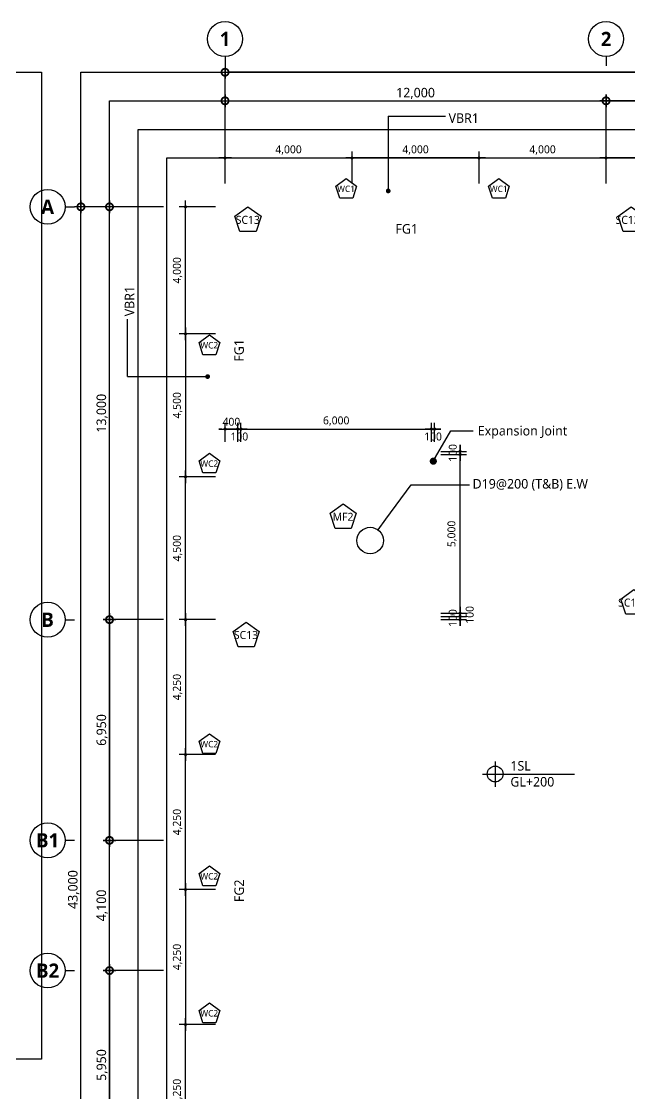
# Model space of a CAD drawing. Header units: millimetres. Extents: x 5446 to 585647, y 2414 to 57106.
# Drawn here: x 24359 to 43509, y 23338 to 57100 of the extents above; entities that cross this region are included whole.
import ezdxf
from ezdxf import colors
from ezdxf.entities.mleader import LeaderData, LeaderLine
from ezdxf.enums import TextEntityAlignment as Align
from ezdxf.math import Vec2, Vec3
from ezdxf.xclip import XClip

# ---------------------------------------------------------------- set-up
doc = ezdxf.new("R2010")
doc.units = ezdxf.units.MM
doc.header["$LTSCALE"] = 100
doc.header["$XCLIPFRAME"] = 0
doc.layers.get('DEFPOINTS').update_dxf_attribs({"color": 137})
for name, color, linetype in [('0-TEXT', 2, 'Continuous'), ('DIM', 7, 'Continuous'), ('DIM-INT', 7, 'Continuous'), ('S-COL', 2, 'Continuous'), ('SYM-BUB', 3, 'Continuous'), ('SYM-LEAD', 6, 'Continuous'), ('TAG', 6, 'Continuous'), ('TAR-LEVEL', 6, 'Continuous'), ('TEX', 3, 'Continuous'), ('TEXT', 3, 'Continuous'), ('Z-MARK G', 2, 'Continuous')]:
    doc.layers.add(name, color=color, linetype=linetype)
doc.layers.add('TEMP', color=171, linetype='Continuous', plot=False)
doc.styles.add('$0$스타일1', font='malgun.ttf')
doc.styles.add('ARIAL', font='malgun.ttf')
doc.styles.get("Standard").update_dxf_attribs({"font": 'malgun.ttf'})
doc.styles.add('맑은고딕L', font='malgun.ttf')
doc.styles.add('스타일1', font='malgun.ttf')
doc.styles.add('스타일2', font='malgunbd.ttf')
doc.dimstyles.new('CJA', dxfattribs={"dimscale": 300, "dimtxt": 2.7, "dimasz": 1, "dimexe": 2, "dimexo": 3, "dimgap": 1, "dimtad": 1, "dimdec": 0, "dimzin": 1, "dimdsep": 46, "dimlunit": 6, "dimtxsty": '$0$스타일1', "dimblk": 'CJDOT', "dimcen": 0.09, "dimdle": 1, "dimclrd": 256, "dimclre": 256, "dimclrt": 3, "dimadec": 0, "dimazin": 0, "dimtfac": 1, "dimtdec": 0, "dimtix": 1, "dimtmove": 2, "dimatfit": 3, "dimldrblk": 'CJDOT', "dimfxl": 1, "dimtolj": 1, "dimtzin": 1, "dimarcsym": 0})
doc.dimstyles.new('DIM-QD 1', dxfattribs={"dimtxt": 3, "dimasz": 1.5, "dimexe": 1, "dimexo": 0, "dimgap": 1, "dimtad": 1, "dimdec": 3, "dimdsep": 46, "dimlunit": 6, "dimtxsty": '스타일1', "dimblk1": 'ARCHTICK', "dimblk2": 'ARCHTICK', "dimsah": 1, "dimcen": 0, "dimclrd": 256, "dimclre": 256, "dimclrt": 3, "dimazin": 2, "dimtfac": 1, "dimtdec": 3, "dimtix": 1, "dimtmove": 2, "dimatfit": 3, "dimldrblk": 'ARCHTICK', "dimfxl": 1, "dimtolj": 1, "dimtzin": 0, "dimarcsym": 0})
doc.dimstyles.new('GAUN-100', dxfattribs={"dimscale": 100, "dimtxt": 3, "dimasz": 1, "dimexe": 1, "dimexo": 1, "dimgap": 0.5, "dimtad": 1, "dimdec": 0, "dimzin": 1, "dimdsep": 46, "dimlunit": 6, "dimtxsty": '스타일1', "dimblk": 'GAUN-DOT', "dimcen": -2, "dimdle": 2, "dimclrd": 256, "dimclre": 256, "dimclrt": 3, "dimadec": 0, "dimazin": 0, "dimtfac": 1, "dimtdec": 0, "dimtix": 1, "dimtmove": 2, "dimatfit": 3, "dimldrblk": 'DOTSMALL', "dimfxl": 1, "dimtolj": 1, "dimtzin": 1, "dimarcsym": 0})

# ---------------------------------------------------------------- blocks, each defined once
blk = doc.blocks.new('GAUN-DOT')
at = {"linetype": 'ByBlock'}
for p, q in [((2, 0), (-2, 0)), ((0, -2), (0, 2))]:
    blk.add_line(p, q, dxfattribs=at)
at = {"const_width": 2.25}
blk.add_lwpolyline([(0, 0.28125, 1), (0, -0.28125, 1)], format="xyb", close=True, dxfattribs=at)
blk = doc.blocks.new('*D9')
at = {"layer": 'DEFPOINTS', "color": 0, "transparency": 16777216}
for p in [(42770, 54600), (30770, 52569), (42770, 52569)]:
    blk.add_point(p, dxfattribs=at)
at = {"layer": 'DIM', "lineweight": -2, "transparency": 16777216}
for p, q in [((30770, 52669), (30770, 54700)), ((42770, 52669), (42770, 54700)), ((30870, 54600), (42670, 54600))]:
    blk.add_line(p, q, dxfattribs=at)
at = {"layer": 'DIM', "lineweight": -2, "transparency": 16777216, "xscale": 100, "yscale": 100, "zscale": 100, "rotation": 180}
blk.add_blockref('GAUN-DOT', (30770, 54600), dxfattribs=at)
at = {"layer": 'DIM', "lineweight": -2, "transparency": 16777216, "xscale": 100, "yscale": 100, "zscale": 100}
blk.add_blockref('GAUN-DOT', (42770, 54600), dxfattribs=at)
at = {"layer": 'DIM', "color": 3, "transparency": 16777216, "insert": (36770, 54831), "char_height": 300, "attachment_point": 5, "style": '스타일1'}
blk.add_mtext('\\A1;12,000', dxfattribs=at)
blk = doc.blocks.new('_DotSmall')
at = {"color": 0, "linetype": 'ByBlock', "const_width": 0.5}
blk.add_lwpolyline([(-0.0625, 0, 1), (0.0625, 0, 1)], format="xyb", close=True, dxfattribs=at)
blk = doc.blocks.new('NEW_BUB')
at = {"layer": 'SYM-BUB', "color": 6}
blk.add_line((0, 3), (0, 0), dxfattribs=at)
blk.add_circle((0, 8.5), 5.5, dxfattribs=at)
at = {"layer": 'SYM-BUB', "color": 3, "style": '스타일2'}
blk.add_attdef('X', text='', height=4.5, dxfattribs=at).set_placement((0, 8.5), align=Align.MIDDLE)
blk = doc.blocks.new('*D10')
at = {"layer": 'DEFPOINTS', "color": 0, "transparency": 16777216}
for p in [(30770, 55500), (30770, 52569), (66770, 52569)]:
    blk.add_point(p, dxfattribs=at)
at = {"layer": 'DIM', "lineweight": -2, "transparency": 16777216}
for p, q in [((30770, 52669), (30770, 55600)), ((66670, 55500), (30870, 55500)), ((66770, 52669), (66770, 55600))]:
    blk.add_line(p, q, dxfattribs=at)
at = {"layer": 'DIM', "lineweight": -2, "transparency": 16777216, "xscale": 100, "yscale": 100, "zscale": 100, "rotation": 180}
blk.add_blockref('GAUN-DOT', (30770, 55500), dxfattribs=at)
at = {"layer": 'DIM', "lineweight": -2, "transparency": 16777216, "xscale": 100, "yscale": 100, "zscale": 100}
blk.add_blockref('GAUN-DOT', (66770, 55500), dxfattribs=at)
at = {"layer": 'DIM', "color": 3, "transparency": 16777216, "insert": (45270, 55780), "char_height": 300, "attachment_point": 5, "style": '스타일1'}
blk.add_mtext('\\A1;36,000', dxfattribs=at)
blk = doc.blocks.new('*D20')
at = {"layer": 'DEFPOINTS', "color": 0, "transparency": 16777216}
for p in [(26232, 51262), (28932, 51262), (28932, 8262)]:
    blk.add_point(p, dxfattribs=at)
at = {"layer": 'DIM', "lineweight": -2, "transparency": 16777216}
for p, q in [((28832, 51262), (26132, 51262)), ((26232, 8362), (26232, 51162)), ((28832, 8262), (26132, 8262))]:
    blk.add_line(p, q, dxfattribs=at)
at = {"layer": 'DIM', "lineweight": -2, "transparency": 16777216, "xscale": 100, "yscale": 100, "zscale": 100}
for p, rotation in [((26232, 51262), 90), ((26232, 8262), 270)]:
    blk.add_blockref('GAUN-DOT', p, dxfattribs=dict(at, rotation=rotation))
at = {"layer": 'DIM', "color": 3, "transparency": 16777216, "insert": (26002, 29762), "char_height": 300, "attachment_point": 5, "rotation": 90, "style": '스타일1'}
blk.add_mtext('\\A1;43,000', dxfattribs=at)
blk = doc.blocks.new('*D21')
at = {"layer": 'DEFPOINTS', "color": 0, "transparency": 16777216}
for p in [(27132, 51262), (28932, 51262), (28932, 38262)]:
    blk.add_point(p, dxfattribs=at)
at = {"layer": 'DIM', "lineweight": -2, "transparency": 16777216}
for p, q in [((28832, 51262), (27032, 51262)), ((27132, 38362), (27132, 51162)), ((28832, 38262), (27032, 38262))]:
    blk.add_line(p, q, dxfattribs=at)
at = {"layer": 'DIM', "lineweight": -2, "transparency": 16777216, "xscale": 100, "yscale": 100, "zscale": 100}
for p, rotation in [((27132, 51262), 90), ((27132, 38262), 270)]:
    blk.add_blockref('GAUN-DOT', p, dxfattribs=dict(at, rotation=rotation))
at = {"layer": 'DIM', "color": 3, "transparency": 16777216, "insert": (26901, 44762), "char_height": 300, "attachment_point": 5, "rotation": 90, "style": '스타일1'}
blk.add_mtext('\\A1;13,000', dxfattribs=at)
blk = doc.blocks.new('*D32')
at = {"layer": 'DEFPOINTS', "color": 0, "transparency": 16777216}
for p in [(28932, 38262), (27132, 31312), (28932, 31312)]:
    blk.add_point(p, dxfattribs=at)
at = {"layer": 'DIM', "lineweight": -2, "transparency": 16777216}
for p, q in [((28832, 38262), (27032, 38262)), ((27132, 38162), (27132, 31412)), ((28832, 31312), (27032, 31312))]:
    blk.add_line(p, q, dxfattribs=at)
at = {"layer": 'DIM', "lineweight": -2, "transparency": 16777216, "xscale": 100, "yscale": 100, "zscale": 100}
for p, rotation in [((27132, 38262), 90), ((27132, 31312), 270)]:
    blk.add_blockref('GAUN-DOT', p, dxfattribs=dict(at, rotation=rotation))
at = {"layer": 'DIM', "color": 3, "transparency": 16777216, "insert": (26902, 34787), "char_height": 300, "attachment_point": 5, "rotation": 90, "style": '스타일1'}
blk.add_mtext('\\A1;6,950', dxfattribs=at)
blk = doc.blocks.new('CJDOT')
blk.add_line((-2, 0), (2, 0))
at = {"const_width": 0.5}
blk.add_lwpolyline([(-0.25, 0, 1), (0.25, 0, 1)], format="xyb", close=True, dxfattribs=at)
blk = doc.blocks.new('*D34')
at = {"layer": 'DEFPOINTS', "color": 0, "transparency": 16777216}
for p in [(42770, 52800), (42770, 51697), (46770, 51697)]:
    blk.add_point(p, dxfattribs=at)
at = {"layer": 'DIM-INT', "lineweight": -2, "transparency": 16777216}
for p, q in [((42770, 51997), (42770, 53000)), ((46670, 52800), (42870, 52800)), ((46770, 51997), (46770, 53000))]:
    blk.add_line(p, q, dxfattribs=at)
at = {"layer": 'DIM-INT', "lineweight": -2, "transparency": 16777216, "xscale": 100, "yscale": 100, "zscale": 100, "rotation": 180}
blk.add_blockref('CJDOT', (42770, 52800), dxfattribs=at)
at = {"layer": 'DIM-INT', "lineweight": -2, "transparency": 16777216, "xscale": 100, "yscale": 100, "zscale": 100}
blk.add_blockref('CJDOT', (46770, 52800), dxfattribs=at)
at = {"layer": 'DIM-INT', "color": 3, "transparency": 16777216, "insert": (44770, 53050), "char_height": 250, "attachment_point": 5, "style": '$0$스타일1'}
blk.add_mtext('\\A1;4,000', dxfattribs=at)
blk = doc.blocks.new('*D40')
at = {"layer": 'DEFPOINTS', "color": 0, "transparency": 16777216}
for p in [(27132, 31312), (28932, 31312), (28932, 27212)]:
    blk.add_point(p, dxfattribs=at)
at = {"layer": 'DIM', "lineweight": -2, "transparency": 16777216}
for p, q in [((28832, 31312), (27032, 31312)), ((27132, 27312), (27132, 31212)), ((28832, 27212), (27032, 27212))]:
    blk.add_line(p, q, dxfattribs=at)
at = {"layer": 'DIM', "lineweight": -2, "transparency": 16777216, "xscale": 100, "yscale": 100, "zscale": 100}
for p, rotation in [((27132, 31312), 90), ((27132, 27212), 270)]:
    blk.add_blockref('GAUN-DOT', p, dxfattribs=dict(at, rotation=rotation))
at = {"layer": 'DIM', "color": 3, "transparency": 16777216, "insert": (26901, 29262), "char_height": 300, "attachment_point": 5, "rotation": 90, "style": '스타일1'}
blk.add_mtext('\\A1;4,100', dxfattribs=at)
blk = doc.blocks.new('*D41')
at = {"layer": 'DEFPOINTS', "color": 0, "transparency": 16777216}
for p in [(28932, 27212), (27132, 21262), (28932, 21262)]:
    blk.add_point(p, dxfattribs=at)
at = {"layer": 'DIM', "lineweight": -2, "transparency": 16777216}
for p, q in [((28832, 27212), (27032, 27212)), ((27132, 27112), (27132, 21362)), ((28832, 21262), (27032, 21262))]:
    blk.add_line(p, q, dxfattribs=at)
at = {"layer": 'DIM', "lineweight": -2, "transparency": 16777216, "xscale": 100, "yscale": 100, "zscale": 100}
for p, rotation in [((27132, 27212), 90), ((27132, 21262), 270)]:
    blk.add_blockref('GAUN-DOT', p, dxfattribs=dict(at, rotation=rotation))
at = {"layer": 'DIM', "color": 3, "transparency": 16777216, "insert": (26902, 24237), "char_height": 300, "attachment_point": 5, "rotation": 90, "style": '스타일1'}
blk.add_mtext('\\A1;5,950', dxfattribs=at)
blk = doc.blocks.new('*D42')
at = {"layer": 'DEFPOINTS', "color": 0, "transparency": 16777216}
for p in [(42770, 52800), (38770, 51697), (42770, 51697)]:
    blk.add_point(p, dxfattribs=at)
at = {"layer": 'DIM-INT', "lineweight": -2, "transparency": 16777216}
for p, q in [((38770, 51997), (38770, 53000)), ((38870, 52800), (42670, 52800)), ((42770, 51997), (42770, 53000))]:
    blk.add_line(p, q, dxfattribs=at)
at = {"layer": 'DIM-INT', "lineweight": -2, "transparency": 16777216, "xscale": 100, "yscale": 100, "zscale": 100, "rotation": 180}
blk.add_blockref('CJDOT', (38770, 52800), dxfattribs=at)
at = {"layer": 'DIM-INT', "lineweight": -2, "transparency": 16777216, "xscale": 100, "yscale": 100, "zscale": 100}
blk.add_blockref('CJDOT', (42770, 52800), dxfattribs=at)
at = {"layer": 'DIM-INT', "color": 3, "transparency": 16777216, "insert": (40770, 53050), "char_height": 250, "attachment_point": 5, "style": '$0$스타일1'}
blk.add_mtext('\\A1;4,000', dxfattribs=at)
blk = doc.blocks.new('*D43')
at = {"layer": 'DEFPOINTS', "color": 0, "transparency": 16777216}
for p in [(34770, 52800), (34770, 51697), (38770, 51697)]:
    blk.add_point(p, dxfattribs=at)
at = {"layer": 'DIM-INT', "lineweight": -2, "transparency": 16777216}
for p, q in [((34770, 51997), (34770, 53000)), ((38670, 52800), (34870, 52800)), ((38770, 51997), (38770, 53000))]:
    blk.add_line(p, q, dxfattribs=at)
at = {"layer": 'DIM-INT', "lineweight": -2, "transparency": 16777216, "xscale": 100, "yscale": 100, "zscale": 100, "rotation": 180}
blk.add_blockref('CJDOT', (34770, 52800), dxfattribs=at)
at = {"layer": 'DIM-INT', "lineweight": -2, "transparency": 16777216, "xscale": 100, "yscale": 100, "zscale": 100}
blk.add_blockref('CJDOT', (38770, 52800), dxfattribs=at)
at = {"layer": 'DIM-INT', "color": 3, "transparency": 16777216, "insert": (36770, 53050), "char_height": 250, "attachment_point": 5, "style": '$0$스타일1'}
blk.add_mtext('\\A1;4,000', dxfattribs=at)
blk = doc.blocks.new('*D44')
at = {"layer": 'DEFPOINTS', "color": 0, "transparency": 16777216}
for p in [(34770, 52800), (30770, 51697), (34770, 51697)]:
    blk.add_point(p, dxfattribs=at)
at = {"layer": 'DIM-INT', "lineweight": -2, "transparency": 16777216}
for p, q in [((30770, 51997), (30770, 53000)), ((30870, 52800), (34670, 52800)), ((34770, 51997), (34770, 53000))]:
    blk.add_line(p, q, dxfattribs=at)
at = {"layer": 'DIM-INT', "lineweight": -2, "transparency": 16777216, "xscale": 100, "yscale": 100, "zscale": 100, "rotation": 180}
blk.add_blockref('CJDOT', (30770, 52800), dxfattribs=at)
at = {"layer": 'DIM-INT', "lineweight": -2, "transparency": 16777216, "xscale": 100, "yscale": 100, "zscale": 100}
blk.add_blockref('CJDOT', (34770, 52800), dxfattribs=at)
at = {"layer": 'DIM-INT', "color": 3, "transparency": 16777216, "insert": (32770, 53050), "char_height": 250, "attachment_point": 5, "style": '$0$스타일1'}
blk.add_mtext('\\A1;4,000', dxfattribs=at)
blk = doc.blocks.new('X-PD-NA11')
at = {"layer": 'TEX'}
h = blk.add_hatch(color=6, dxfattribs=at)
h.dxf.hatch_style = 1
h.paths.add_polyline_path([(5167, 541, 1), (5067, 541, 1)])
h = blk.add_hatch(color=6, dxfattribs=at)
h.dxf.hatch_style = 1
h.paths.add_polyline_path([(-521, -5306, 1), (-621, -5306, 1)])
at = {"layer": 'TAG', "color": 6, "ltscale": 0.2}
for points, elevation in [([(3794, 934), (4122, 696), (3997, 311), (3592, 311), (3467, 696)], 0), ([(8602, 934), (8930, 696), (8805, 311), (8400, 311), (8274, 696)], 0), ([(700, 40), (1110, -257), (953, -739), (447, -739), (291, -257)], 0), ([(12768, 40), (13177, -257), (13021, -739), (12515, -739), (12358, -257)], 0), ([(-515, -3992), (-187, -4230), (-312, -4615), (-717, -4615), (-842, -4230)], 1639680), ([(-515, -7718), (-187, -7956), (-312, -8341), (-717, -8341), (-842, -7956)], 1639680), ([(3700, -9312), (4109, -9610), (3953, -10091), (3447, -10091), (3290, -9610)], 0), ([(12848, -12013), (13258, -12311), (13101, -12792), (12595, -12792), (12439, -12311)], 0), ([(643, -13034), (1052, -13331), (896, -13813), (390, -13813), (233, -13331)], 0), ([(-515, -16552), (-187, -16790), (-312, -17175), (-717, -17175), (-842, -16790)], 1639680), ([(-515, -20715), (-187, -20953), (-312, -21338), (-717, -21338), (-842, -20953)], 1639680), ([(-515, -25028), (-187, -25266), (-312, -25651), (-717, -25651), (-842, -25266)], 1639680)]:
    blk.add_lwpolyline(points, close=True, dxfattribs=dict(at, elevation=elevation))
at = {"layer": 'TEX', "color": 6}
for p, q in [((5117, 2895), (6923, 2895)), ((5117, 2895), (5117, 541)), ((-3090, -5306), (-3090, -3501)), ((-3090, -5306), (-571, -5306))]:
    blk.add_line(p, q, dxfattribs=at)
at = {"layer": 'TEX', "color": 6, "const_width": 50}
for points in [[(5067, 541, 1), (5167, 541, 1)], [(-621, -5306, 1), (-521, -5306, 1)]]:
    blk.add_lwpolyline(points, format="xyb", close=True, dxfattribs=at)
at = {"layer": 'S-COL', "color": 3, "style": '스타일1'}
for s, height, p in [('WC1', 201.6, (3790, 607, -819840)), ('WC1', 201.6, (8598, 607, -819840)), ('SC13', 252, (695, -369, -1024800)), ('SC12B', 252, (12762, -369, -1024800)), ('WC2', 201.6, (-519, -4319, 819840)), ('WC2', 201.6, (-519, -8046, 819840)), ('MF2', 252, (3694, -9721, -1024800)), ('SC11A', 252, (12843, -12422, -1024800)), ('SC13', 252, (637, -13443, -1024800)), ('WC2', 201.6, (-519, -16879, 819840)), ('WC2', 201.6, (-519, -21042, 819840)), ('WC2', 201.6, (-519, -25356, 819840))]:
    blk.add_text(s, height=height, dxfattribs=at).set_placement(p, align=Align.MIDDLE_CENTER)
at = {"layer": 'TEX', "style": '스타일1'}
blk.add_text('VBR1', height=300, dxfattribs=at).set_placement((7017, 2835), align=Align.MIDDLE_LEFT)
blk.add_text('VBR1', height=300, rotation=90, dxfattribs=at).set_placement((-3031, -3406), align=Align.MIDDLE_LEFT)
blk = doc.blocks.new('_DotBlank')
at = {"color": 0, "linetype": 'ByBlock', "lineweight": -2}
blk.add_line((-0.5, 0), (-1, 0), dxfattribs=at)
blk.add_circle((0, 0), 0.5, dxfattribs=at)
blk = doc.blocks.new('*D69')
at = {"layer": 'DEFPOINTS', "color": 0, "transparency": 16777216}
for p in [(30770, 44263), (30770, 43562), (31171, 43562)]:
    blk.add_point(p, dxfattribs=at)
at = {"layer": 'DIM-INT', "lineweight": -2, "transparency": 16777216}
for p, q in [((30670, 44263), (30570, 44263)), ((30770, 43862), (30770, 44463)), ((31171, 44263), (30770, 44263)), ((31171, 43862), (31171, 44463)), ((31271, 44263), (31371, 44263))]:
    blk.add_line(p, q, dxfattribs=at)
at = {"layer": 'DIM-INT', "lineweight": -2, "transparency": 16777216, "xscale": 100, "yscale": 100, "zscale": 100}
blk.add_blockref('CJDOT', (30770, 44263), dxfattribs=at)
at = {"layer": 'DIM-INT', "lineweight": -2, "transparency": 16777216, "xscale": 100, "yscale": 100, "zscale": 100, "rotation": 180}
blk.add_blockref('CJDOT', (31171, 44263), dxfattribs=at)
at = {"layer": 'DIM-INT', "color": 3, "transparency": 16777216, "insert": (30971, 44492), "char_height": 250, "attachment_point": 5, "style": '$0$스타일1'}
blk.add_mtext('\\A1;400', dxfattribs=at)
blk = doc.blocks.new('*D70')
at = {"layer": 'DEFPOINTS', "color": 0, "transparency": 16777216}
for p in [(37271, 44263), (31271, 43562), (37271, 43562)]:
    blk.add_point(p, dxfattribs=at)
at = {"layer": 'DIM-INT', "lineweight": -2, "transparency": 16777216}
for p, q in [((31271, 43862), (31271, 44463)), ((31371, 44263), (37171, 44263)), ((37271, 43862), (37271, 44463))]:
    blk.add_line(p, q, dxfattribs=at)
at = {"layer": 'DIM-INT', "lineweight": -2, "transparency": 16777216, "xscale": 100, "yscale": 100, "zscale": 100, "rotation": 180}
blk.add_blockref('CJDOT', (31271, 44263), dxfattribs=at)
at = {"layer": 'DIM-INT', "lineweight": -2, "transparency": 16777216, "xscale": 100, "yscale": 100, "zscale": 100}
blk.add_blockref('CJDOT', (37271, 44263), dxfattribs=at)
at = {"layer": 'DIM-INT', "color": 3, "transparency": 16777216, "insert": (34271, 44513), "char_height": 250, "attachment_point": 5, "style": '$0$스타일1'}
blk.add_mtext('\\A1;6,000', dxfattribs=at)
blk = doc.blocks.new('*D71')
at = {"layer": 'DEFPOINTS', "color": 0, "transparency": 16777216}
for p in [(37270, 38362), (37270, 38262), (38172, 38362)]:
    blk.add_point(p, dxfattribs=at)
at = {"layer": 'DIM-INT', "lineweight": -2, "transparency": 16777216}
for p, q in [((38172, 38462), (38172, 38562)), ((37570, 38362), (38372, 38362)), ((37570, 38262), (38372, 38262)), ((38172, 38262), (38172, 38362)), ((38172, 38162), (38172, 38062))]:
    blk.add_line(p, q, dxfattribs=at)
at = {"layer": 'DIM-INT', "lineweight": -2, "transparency": 16777216, "xscale": 100, "yscale": 100, "zscale": 100}
for p, rotation in [((38172, 38362), 270), ((38172, 38262), 90)]:
    blk.add_blockref('CJDOT', p, dxfattribs=dict(at, rotation=rotation))
at = {"layer": 'DIM-INT', "color": 3, "transparency": 16777216, "insert": (37943, 38312), "char_height": 250, "attachment_point": 5, "rotation": 90, "style": '$0$스타일1'}
blk.add_mtext('\\A1;100', dxfattribs=at)
blk = doc.blocks.new('*D72')
at = {"layer": 'DEFPOINTS', "color": 0, "transparency": 16777216}
for p in [(29526, 42762), (30770, 42762), (30770, 38262)]:
    blk.add_point(p, dxfattribs=at)
at = {"layer": 'DIM-INT', "lineweight": -2, "transparency": 16777216}
for p, q in [((30470, 42762), (29326, 42762)), ((29526, 38362), (29526, 42662)), ((30470, 38262), (29326, 38262))]:
    blk.add_line(p, q, dxfattribs=at)
at = {"layer": 'DIM-INT', "lineweight": -2, "transparency": 16777216, "xscale": 100, "yscale": 100, "zscale": 100}
for p, rotation in [((29526, 42762), 90), ((29526, 38262), 270)]:
    blk.add_blockref('CJDOT', p, dxfattribs=dict(at, rotation=rotation))
at = {"layer": 'DIM-INT', "color": 3, "transparency": 16777216, "insert": (29276, 40512), "char_height": 250, "attachment_point": 5, "rotation": 90, "style": '$0$스타일1'}
blk.add_mtext('\\A1;4,500', dxfattribs=at)
blk = doc.blocks.new('*D73')
at = {"layer": 'DEFPOINTS', "color": 0, "transparency": 16777216}
for p in [(30770, 47262), (29526, 42762), (30770, 42762)]:
    blk.add_point(p, dxfattribs=at)
at = {"layer": 'DIM-INT', "lineweight": -2, "transparency": 16777216}
for p, q in [((30470, 47262), (29326, 47262)), ((29526, 47162), (29526, 42862)), ((30470, 42762), (29326, 42762))]:
    blk.add_line(p, q, dxfattribs=at)
at = {"layer": 'DIM-INT', "lineweight": -2, "transparency": 16777216, "xscale": 100, "yscale": 100, "zscale": 100}
for p, rotation in [((29526, 47262), 90), ((29526, 42762), 270)]:
    blk.add_blockref('CJDOT', p, dxfattribs=dict(at, rotation=rotation))
at = {"layer": 'DIM-INT', "color": 3, "transparency": 16777216, "insert": (29276, 45012), "char_height": 250, "attachment_point": 5, "rotation": 90, "style": '$0$스타일1'}
blk.add_mtext('\\A1;4,500', dxfattribs=at)
blk = doc.blocks.new('*D74')
at = {"layer": 'DEFPOINTS', "color": 0, "transparency": 16777216}
for p in [(29526, 51262), (30770, 51262), (30770, 47262)]:
    blk.add_point(p, dxfattribs=at)
at = {"layer": 'DIM-INT', "lineweight": -2, "transparency": 16777216}
for p, q in [((30470, 51262), (29326, 51262)), ((29526, 47362), (29526, 51162)), ((30470, 47262), (29326, 47262))]:
    blk.add_line(p, q, dxfattribs=at)
at = {"layer": 'DIM-INT', "lineweight": -2, "transparency": 16777216, "xscale": 100, "yscale": 100, "zscale": 100}
for p, rotation in [((29526, 51262), 90), ((29526, 47262), 270)]:
    blk.add_blockref('CJDOT', p, dxfattribs=dict(at, rotation=rotation))
at = {"layer": 'DIM-INT', "color": 3, "transparency": 16777216, "insert": (29276, 49262), "char_height": 250, "attachment_point": 5, "rotation": 90, "style": '$0$스타일1'}
blk.add_mtext('\\A1;4,000', dxfattribs=at)
blk = doc.blocks.new('*D75')
at = {"layer": 'DEFPOINTS', "color": 0, "transparency": 16777216}
for p in [(30770, 38262), (29526, 34012), (30770, 34012)]:
    blk.add_point(p, dxfattribs=at)
at = {"layer": 'DIM-INT', "lineweight": -2, "transparency": 16777216}
for p, q in [((30470, 38262), (29326, 38262)), ((29526, 38162), (29526, 34112)), ((30470, 34012), (29326, 34012))]:
    blk.add_line(p, q, dxfattribs=at)
at = {"layer": 'DIM-INT', "lineweight": -2, "transparency": 16777216, "xscale": 100, "yscale": 100, "zscale": 100}
for p, rotation in [((29526, 38262), 90), ((29526, 34012), 270)]:
    blk.add_blockref('CJDOT', p, dxfattribs=dict(at, rotation=rotation))
at = {"layer": 'DIM-INT', "color": 3, "transparency": 16777216, "insert": (29276, 36137), "char_height": 250, "attachment_point": 5, "rotation": 90, "style": '$0$스타일1'}
blk.add_mtext('\\A1;4,250', dxfattribs=at)
blk = doc.blocks.new('*D76')
at = {"layer": 'DEFPOINTS', "color": 0, "transparency": 16777216}
for p in [(29526, 34012), (30770, 34012), (30770, 29762)]:
    blk.add_point(p, dxfattribs=at)
at = {"layer": 'DIM-INT', "lineweight": -2, "transparency": 16777216}
for p, q in [((30470, 34012), (29326, 34012)), ((29526, 29862), (29526, 33912)), ((30470, 29762), (29326, 29762))]:
    blk.add_line(p, q, dxfattribs=at)
at = {"layer": 'DIM-INT', "lineweight": -2, "transparency": 16777216, "xscale": 100, "yscale": 100, "zscale": 100}
for p, rotation in [((29526, 34012), 90), ((29526, 29762), 270)]:
    blk.add_blockref('CJDOT', p, dxfattribs=dict(at, rotation=rotation))
at = {"layer": 'DIM-INT', "color": 3, "transparency": 16777216, "insert": (29276, 31887), "char_height": 250, "attachment_point": 5, "rotation": 90, "style": '$0$스타일1'}
blk.add_mtext('\\A1;4,250', dxfattribs=at)
blk = doc.blocks.new('*D77')
at = {"layer": 'DEFPOINTS', "color": 0, "transparency": 16777216}
for p in [(30770, 29762), (29526, 25512), (30770, 25512)]:
    blk.add_point(p, dxfattribs=at)
at = {"layer": 'DIM-INT', "lineweight": -2, "transparency": 16777216}
for p, q in [((30470, 29762), (29326, 29762)), ((29526, 29662), (29526, 25612)), ((30470, 25512), (29326, 25512))]:
    blk.add_line(p, q, dxfattribs=at)
at = {"layer": 'DIM-INT', "lineweight": -2, "transparency": 16777216, "xscale": 100, "yscale": 100, "zscale": 100}
for p, rotation in [((29526, 29762), 90), ((29526, 25512), 270)]:
    blk.add_blockref('CJDOT', p, dxfattribs=dict(at, rotation=rotation))
at = {"layer": 'DIM-INT', "color": 3, "transparency": 16777216, "insert": (29276, 27637), "char_height": 250, "attachment_point": 5, "rotation": 90, "style": '$0$스타일1'}
blk.add_mtext('\\A1;4,250', dxfattribs=at)
blk = doc.blocks.new('*D78')
at = {"layer": 'DEFPOINTS', "color": 0, "transparency": 16777216}
for p in [(29526, 25512), (30770, 25512), (30770, 21262)]:
    blk.add_point(p, dxfattribs=at)
at = {"layer": 'DIM-INT', "lineweight": -2, "transparency": 16777216}
for p, q in [((30470, 25512), (29326, 25512)), ((29526, 21362), (29526, 25412)), ((30470, 21262), (29326, 21262))]:
    blk.add_line(p, q, dxfattribs=at)
at = {"layer": 'DIM-INT', "lineweight": -2, "transparency": 16777216, "xscale": 100, "yscale": 100, "zscale": 100}
for p, rotation in [((29526, 25512), 90), ((29526, 21262), 270)]:
    blk.add_blockref('CJDOT', p, dxfattribs=dict(at, rotation=rotation))
at = {"layer": 'DIM-INT', "color": 3, "transparency": 16777216, "insert": (29276, 23387), "char_height": 250, "attachment_point": 5, "rotation": 90, "style": '$0$스타일1'}
blk.add_mtext('\\A1;4,250', dxfattribs=at)
blk = doc.blocks.new('*D314')
at = {"layer": 'DEFPOINTS', "color": 0, "transparency": 16777216}
for p in [(42770, 54600), (42770, 52569), (47470, 52313)]:
    blk.add_point(p, dxfattribs=at)
at = {"layer": 'DIM', "lineweight": -2, "transparency": 16777216}
for p, q in [((42770, 52669), (42770, 54700)), ((47470, 52413), (47470, 54700)), ((47370, 54600), (42870, 54600))]:
    blk.add_line(p, q, dxfattribs=at)
at = {"layer": 'DIM', "lineweight": -2, "transparency": 16777216, "xscale": 100, "yscale": 100, "zscale": 100, "rotation": 180}
blk.add_blockref('GAUN-DOT', (42770, 54600), dxfattribs=at)
at = {"layer": 'DIM', "lineweight": -2, "transparency": 16777216, "xscale": 100, "yscale": 100, "zscale": 100}
blk.add_blockref('GAUN-DOT', (47470, 54600), dxfattribs=at)
at = {"layer": 'DIM', "color": 3, "transparency": 16777216, "insert": (45120, 54830), "char_height": 300, "attachment_point": 5, "style": '스타일1'}
blk.add_mtext('\\A1;4,700', dxfattribs=at)
blk = doc.blocks.new('level-p&e')
at = {"layer": 'TAG'}
for p, q in [((0, 4), (0, -4)), ((-4, 0), (25, 0))]:
    blk.add_line(p, q, dxfattribs=at)
at = {"layer": 'TAG', "ltscale": 0.2}
blk.add_circle((0, 0), 2.5, dxfattribs=at)
at = {"layer": 'TAG', "color": 3, "style": 'ARIAL'}
for tag, p in [('1층바닥마감', (4.78, 1.11)), ('EL±0', (4.78, -3.93))]:
    blk.add_attdef(tag, p, '', height=3, dxfattribs=at)
blk = doc.blocks.new('_ARCHTICK')
at = {"color": 0, "linetype": 'ByBlock', "const_width": 0.15}
blk.add_lwpolyline([(-0.5, -0.5), (0.5, 0.5)], dxfattribs=at)
blk = doc.blocks.new('*D472')
at = {"layer": 'DEFPOINTS', "color": 0, "transparency": 16777216}
for p in [(31171, 44263), (31171, 43562), (31271, 43562)]:
    blk.add_point(p, dxfattribs=at)
at = {"layer": 'DIM-INT', "lineweight": -2, "transparency": 16777216}
for p, q in [((31071, 44263), (30971, 44263)), ((31171, 43862), (31171, 44463)), ((31271, 44263), (31171, 44263)), ((31271, 43862), (31271, 44463)), ((31371, 44263), (31471, 44263))]:
    blk.add_line(p, q, dxfattribs=at)
at = {"layer": 'DIM-INT', "lineweight": -2, "transparency": 16777216, "xscale": 100, "yscale": 100, "zscale": 100}
blk.add_blockref('CJDOT', (31171, 44263), dxfattribs=at)
at = {"layer": 'DIM-INT', "lineweight": -2, "transparency": 16777216, "xscale": 100, "yscale": 100, "zscale": 100, "rotation": 180}
blk.add_blockref('CJDOT', (31271, 44263), dxfattribs=at)
at = {"layer": 'DIM-INT', "color": 3, "transparency": 16777216, "insert": (31221, 44027), "char_height": 250, "attachment_point": 5, "style": '$0$스타일1'}
blk.add_mtext('\\A1;100', dxfattribs=at)
blk = doc.blocks.new('*D473')
at = {"layer": 'DEFPOINTS', "color": 0, "transparency": 16777216}
for p in [(37271, 44263), (37271, 43562), (37371, 43562)]:
    blk.add_point(p, dxfattribs=at)
at = {"layer": 'DIM-INT', "lineweight": -2, "transparency": 16777216}
for p, q in [((37171, 44263), (37071, 44263)), ((37271, 43862), (37271, 44463)), ((37371, 44263), (37271, 44263)), ((37371, 43862), (37371, 44463)), ((37471, 44263), (37571, 44263))]:
    blk.add_line(p, q, dxfattribs=at)
at = {"layer": 'DIM-INT', "lineweight": -2, "transparency": 16777216, "xscale": 100, "yscale": 100, "zscale": 100}
blk.add_blockref('CJDOT', (37271, 44263), dxfattribs=at)
at = {"layer": 'DIM-INT', "lineweight": -2, "transparency": 16777216, "xscale": 100, "yscale": 100, "zscale": 100, "rotation": 180}
blk.add_blockref('CJDOT', (37371, 44263), dxfattribs=at)
at = {"layer": 'DIM-INT', "color": 3, "transparency": 16777216, "insert": (37321, 44027), "char_height": 250, "attachment_point": 5, "style": '$0$스타일1'}
blk.add_mtext('\\A1;100', dxfattribs=at)
blk = doc.blocks.new('*D474')
at = {"layer": 'DEFPOINTS', "color": 0, "transparency": 16777216}
for p in [(37270, 38462), (37270, 38362), (38172, 38462)]:
    blk.add_point(p, dxfattribs=at)
at = {"layer": 'DIM-INT', "lineweight": -2, "transparency": 16777216}
for p, q in [((38172, 38562), (38172, 38662)), ((37570, 38462), (38372, 38462)), ((37570, 38362), (38372, 38362)), ((38172, 38362), (38172, 38462)), ((38172, 38262), (38172, 38162))]:
    blk.add_line(p, q, dxfattribs=at)
at = {"layer": 'DIM-INT', "lineweight": -2, "transparency": 16777216, "xscale": 100, "yscale": 100, "zscale": 100}
for p, rotation in [((38172, 38462), 270), ((38172, 38362), 90)]:
    blk.add_blockref('CJDOT', p, dxfattribs=dict(at, rotation=rotation))
at = {"layer": 'DIM-INT', "color": 3, "transparency": 16777216, "insert": (38476, 38412), "char_height": 250, "attachment_point": 5, "rotation": 90, "style": '$0$스타일1'}
blk.add_mtext('\\A1;100', dxfattribs=at)
blk = doc.blocks.new('*D475')
at = {"layer": 'DEFPOINTS', "color": 0, "transparency": 16777216}
for p in [(37270, 43462), (38172, 43462), (37270, 38462)]:
    blk.add_point(p, dxfattribs=at)
at = {"layer": 'DIM-INT', "lineweight": -2, "transparency": 16777216}
for p, q in [((37570, 43462), (38372, 43462)), ((38172, 38562), (38172, 43362)), ((37570, 38462), (38372, 38462))]:
    blk.add_line(p, q, dxfattribs=at)
at = {"layer": 'DIM-INT', "lineweight": -2, "transparency": 16777216, "xscale": 100, "yscale": 100, "zscale": 100}
for p, rotation in [((38172, 43462), 90), ((38172, 38462), 270)]:
    blk.add_blockref('CJDOT', p, dxfattribs=dict(at, rotation=rotation))
at = {"layer": 'DIM-INT', "color": 3, "transparency": 16777216, "insert": (37922, 40962), "char_height": 250, "attachment_point": 5, "rotation": 90, "style": '$0$스타일1'}
blk.add_mtext('\\A1;5,000', dxfattribs=at)
blk = doc.blocks.new('*D476')
at = {"layer": 'DEFPOINTS', "color": 0, "transparency": 16777216}
for p in [(37270, 43562), (38172, 43562), (37270, 43462)]:
    blk.add_point(p, dxfattribs=at)
at = {"layer": 'DIM-INT', "lineweight": -2, "transparency": 16777216}
for p, q in [((37570, 43562), (38372, 43562)), ((38172, 43662), (38172, 43762)), ((38172, 43462), (38172, 43562)), ((37570, 43462), (38372, 43462)), ((38172, 43362), (38172, 43262))]:
    blk.add_line(p, q, dxfattribs=at)
at = {"layer": 'DIM-INT', "lineweight": -2, "transparency": 16777216, "xscale": 100, "yscale": 100, "zscale": 100}
for p, rotation in [((38172, 43562), 270), ((38172, 43462), 90)]:
    blk.add_blockref('CJDOT', p, dxfattribs=dict(at, rotation=rotation))
at = {"layer": 'DIM-INT', "color": 3, "transparency": 16777216, "insert": (37943, 43512), "char_height": 250, "attachment_point": 5, "rotation": 90, "style": '$0$스타일1'}
blk.add_mtext('\\A1;100', dxfattribs=at)

msp = doc.modelspace()

# ---------------------------------------------------------------- linework, layer by layer
at = {"layer": 'TEMP'}
for points in [[(6146.1, 55500), (24985.4, 55500), (24985.4, 24416.7), (6146.1, 24416.7)], [(26232.4, 55500), (72450, 55500), (72450, 3900), (26232.4, 3900)], [(27132.4, 54600), (71550, 54600), (71550, 4800), (27132.4, 4800)], [(28032.4, 53700), (70650, 53700), (70650, 5700), (28032.4, 5700)], [(28932.4, 52800), (69750, 52800), (69750, 6600), (28932.4, 6600)]]:
    msp.add_lwpolyline(points, close=True, dxfattribs=at)

# ---------------------------------------------------------------- block references
at = {"layer": '0-TEXT'}
ref = msp.add_blockref('X-PD-NA11', (30793, 51221.2), dxfattribs=at)
XClip(ref).set_block_clipping_path([(-4386.5704349691, -47321.2101664031), (37931.0711325055, 4278.7898335969)])
at = {"layer": 'SYM-BUB', "xscale": 100, "yscale": 100, "zscale": 100}
for p, values in [((30770.4, 55700), {'X': '1'}), ((42770.4, 55700), {'X': '2'})]:
    msp.add_blockref('NEW_BUB', p, dxfattribs=at).add_auto_attribs(values)
at = {"layer": 'SYM-BUB'}
ref = msp.add_blockref('NEW_BUB', (26032.4, 51262.2), dxfattribs=dict(at, xscale=100, yscale=100, zscale=100, rotation=90))
ref.add_attrib('X', 'A', dxfattribs={"color": 3, "height": 450, "style": '스타일2'}).set_placement((25182.4, 51262.2), align=Align.MIDDLE)
ref = msp.add_blockref('NEW_BUB', (26032.4, 38259.1), dxfattribs=dict(at, xscale=100, yscale=100, zscale=100, rotation=90))
ref.add_attrib('X', 'B', dxfattribs={"color": 3, "height": 450, "style": '스타일2'}).set_placement((25182.4, 38259.1), align=Align.MIDDLE)
ref = msp.add_blockref('NEW_BUB', (26032.4, 31312.2), dxfattribs=dict(at, xscale=100, yscale=100, zscale=100, rotation=90))
ref.add_attrib('X', 'B1', dxfattribs={"color": 3, "height": 450, "style": '스타일2'}).set_placement((25182.4, 31312.2), align=Align.MIDDLE)
ref = msp.add_blockref('NEW_BUB', (26032.4, 27212.2), dxfattribs=dict(at, xscale=100, yscale=100, zscale=100, rotation=90))
ref.add_attrib('X', 'B2', dxfattribs={"color": 3, "height": 450, "style": '스타일2'}).set_placement((25182.4, 27212.2), align=Align.MIDDLE)
at = {"layer": 'TAR-LEVEL'}
ref = msp.add_blockref('level-p&e', (39278.4, 33399.6), dxfattribs=dict(at, xscale=100, yscale=100, zscale=100))
ref.add_attrib('EL±0', 'GL+200', (39756.2, 33006.8), dxfattribs={"color": 3, "height": 300, "style": 'ARIAL'})
ref.add_attrib('1층바닥마감', '1SL', (39756.2, 33510.1), dxfattribs={"color": 3, "height": 300, "style": 'ARIAL'})

# ---------------------------------------------------------------- texts
at = {"layer": 'DIM'}
msp.add_text('0.6000', height=3, dxfattribs=at).set_placement((33653.1, 23542.5))
at = {"layer": 'TEXT', "color": 3, "style": '스타일1'}
msp.add_text('Expansion Joint', height=300, dxfattribs=at).set_placement((38729.7, 44061.7))
at = {"layer": 'Z-MARK G', "style": '맑은고딕L'}
msp.add_text('FG1', height=300, dxfattribs=at).set_placement((36492.3, 50418.3, 0), align=Align.CENTER)
for s, p in [('FG1', (31361.8, 46740.8)), ('FG2', (31364.8, 29722.8))]:
    msp.add_text(s, height=300, rotation=90, dxfattribs=at).set_placement(p, align=Align.CENTER)

# ---------------------------------------------------------------- dimensions: what is measured, and where the dimension line sits
at = {"layer": 'DIM'}
dim = msp.add_linear_dim(base=(30770.4, 55500), p1=(66770.4, 52569.4), p2=(30770.4, 52569.4), dimstyle='GAUN-100', dxfattribs=at)
dim.commit()
dim.dimension.update_dxf_attribs({"geometry": '*D10', "text_midpoint": (45270.4, 55780.2), "dimtype": 160})
for base, p1, p2, angle, picture, middle in [((42770.4, 54600), (30770.4, 52569.4), (42770.4, 52569.4), 180, '*D9', (36770.4, 54831)), ((42770.4, 54600), (47470.4, 52312.7), (42770.4, 52569.4), 0, '*D314', (45120.4, 54830.2)), ((26232.4, 51262.2), (28932.4, 8262.2), (28932.4, 51262.2), 270, '*D20', (26002.2, 29762.2)), ((27132.4, 51262.2), (28932.4, 38262.2), (28932.4, 51262.2), 270, '*D21', (26901.4, 44762.2)), ((27132.4, 31312.2), (28932.4, 38262.2), (28932.4, 31312.2), 90, '*D32', (26902.2, 34787.2)), ((27132.4, 31312.2), (28932.4, 27212.2), (28932.4, 31312.2), 270, '*D40', (26901.4, 29262.2)), ((27132.4, 21262.2), (28932.4, 27212.2), (28932.4, 21262.2), 90, '*D41', (26902.2, 24237.2))]:
    dim = msp.add_linear_dim(base=base, p1=p1, p2=p2, angle=angle, dimstyle='GAUN-100', dxfattribs=at)
    dim.commit()
    dim.dimension.update_dxf_attribs({"geometry": picture, "text_midpoint": middle})
at = {"layer": 'DIM-INT'}
for base, p1, p2, picture, middle in [((34770.4, 52800), (30770.4, 51697.2), (34770.4, 51697.2), '*D44', (32770.4, 53050.1)), ((42770.4, 52800), (38770.4, 51697.2), (42770.4, 51697.2), '*D42', (40770.4, 53050.1)), ((30770.4, 44262.6), (31170.7, 43562.2), (30770.4, 43562.2), '*D69', (30970.5, 44491.8))]:
    dim = msp.add_linear_dim(base=base, p1=p1, p2=p2, dimstyle='CJA', override={"dimscale": 100, "dimtxt": 2.5}, dxfattribs=at)
    dim.commit()
    dim.dimension.update_dxf_attribs({"geometry": picture, "text_midpoint": middle})
for base, p1, p2, angle, picture, middle in [((34770.4, 52800), (38770.4, 51697.2), (34770.4, 51697.2), 180, '*D43', (36770.4, 53050.1)), ((42770.4, 52800), (46770.4, 51697.2), (42770.4, 51697.2), 180, '*D34', (44770.4, 53050.1)), ((29525.8, 51262.2), (30770.4, 47262.2), (30770.4, 51262.2), 90, '*D74', (29275.7, 49262.2)), ((29525.8, 42762.2), (30770.4, 47262.2), (30770.4, 42762.2), 270, '*D73', (29275.7, 45012.2)), ((37271, 44262.6), (31270.7, 43562.2), (37271, 43562.2), 180, '*D70', (34270.9, 44512.8)), ((38172.4, 43562.2), (37270.4, 43462.2), (37270.4, 43562.2), 90, '*D476', (37942.6, 43512.2)), ((38172.4, 43462.2), (37270.4, 38462.2), (37270.4, 43462.2), 90, '*D475', (37922.3, 40962.2)), ((29525.8, 42762.2), (30770.4, 38262.2), (30770.4, 42762.2), 90, '*D72', (29275.7, 40512.2)), ((38172.4, 38362.2), (37270.4, 38262.2), (37270.4, 38362.2), 90, '*D71', (37942.6, 38312.2)), ((29525.8, 34012.2), (30770.4, 38262.2), (30770.4, 34012.2), 270, '*D75', (29275.7, 36137.2)), ((29525.8, 34012.2), (30770.4, 29762.2), (30770.4, 34012.2), 90, '*D76', (29275.7, 31887.2)), ((29525.8, 25512.2), (30770.4, 29762.2), (30770.4, 25512.2), 270, '*D77', (29275.7, 27637.2)), ((29525.8, 25512.2), (30770.4, 21262.2), (30770.4, 25512.2), 90, '*D78', (29275.7, 23387.2))]:
    dim = msp.add_linear_dim(base=base, p1=p1, p2=p2, angle=angle, dimstyle='CJA', override={"dimscale": 100, "dimtxt": 2.5}, dxfattribs=at)
    dim.commit()
    dim.dimension.update_dxf_attribs({"geometry": picture, "text_midpoint": middle})
for base, p1, p2, picture, middle in [((31170.7, 44262.6), (31270.7, 43562.2), (31170.7, 43562.2), '*D472', (31220.7, 44027.5)), ((37271, 44262.6), (37371, 43562.2), (37271, 43562.2), '*D473', (37321, 44027.5))]:
    dim = msp.add_linear_dim(base=base, p1=p1, p2=p2, dimstyle='CJA', override={"dimscale": 100, "dimtxt": 2.5}, dxfattribs=at)
    dim.commit()
    dim.dimension.update_dxf_attribs({"geometry": picture, "text_midpoint": middle, "dimtype": 160})
dim = msp.add_linear_dim(base=(38172.4, 38462.2), p1=(37270.4, 38362.2), p2=(37270.4, 38462.2), angle=90, dimstyle='CJA', override={"dimscale": 100, "dimtxt": 2.5}, dxfattribs=at)
dim.commit()
dim.dimension.update_dxf_attribs({"geometry": '*D474', "text_midpoint": (38476.1, 38412.2), "dimtype": 160})

# ---------------------------------------------------------------- leaders
at = {"layer": 'SYM-LEAD'}
msp.add_leader([(37329.7, 43252.2), (37879.7, 44204.9), (38579.7, 44204.9)], dimstyle='DIM-QD 1', override={"dimscale": 150, "dimtad": 0, "dimclrd": 6, "dimldrblk": 'DOT'}, dxfattribs=at)
at = {"layer": 'TAG'}
ml = msp.add_multileader_mtext('Standard', dxfattribs=at)
ml.set_content('{\\C3;D19@200 (T&B) E.W}', color=256, style='ARIAL')
ml.set_leader_properties()
ml.set_arrow_properties(name='DOTBLANK')
ml.build(insert=Vec2(0, 0))
ml.multileader.update_dxf_attribs({"text_right_attachment_type": 6, "dogleg_length": 750, "arrow_head_size": 833.3})
ctx = ml.context
ctx.base_point, ctx.char_height, ctx.arrow_head_size, ctx.landing_gap_size, ctx.plane_origin = Vec3(38465.9, 42506), 300, 833.3, 100, Vec3(35340.8, 40753.1)
ctx.right_attachment = 6
notes = []
notes.append((ctx, [(0, (1, 1, 0), (36634.6, 42506), (1, 0), 1831.3, [(0, [(35340.8, 40753.1)], 0, [])])]))
ctx.mtext.insert, ctx.mtext.flow_direction = Vec3(38565.9, 42690), 5
for ctx, leaders in notes:
    for number, flags, end, landing, length, lines in leaders:
        leader = LeaderData()
        leader.index, (leader.has_last_leader_line, leader.has_dogleg_vector, leader.attachment_direction) = number, flags
        leader.last_leader_point, leader.dogleg_vector, leader.dogleg_length = Vec3(end), Vec3(landing), length
        for number, points, colour, breaks in lines:
            line = LeaderLine()
            line.index, line.vertices, line.color, line.breaks = number, Vec3.list(points), colors.encode_raw_color(colour), breaks
            leader.lines.append(line)
        ctx.leaders.append(leader)

doc.saveas('drawing.dxf')
